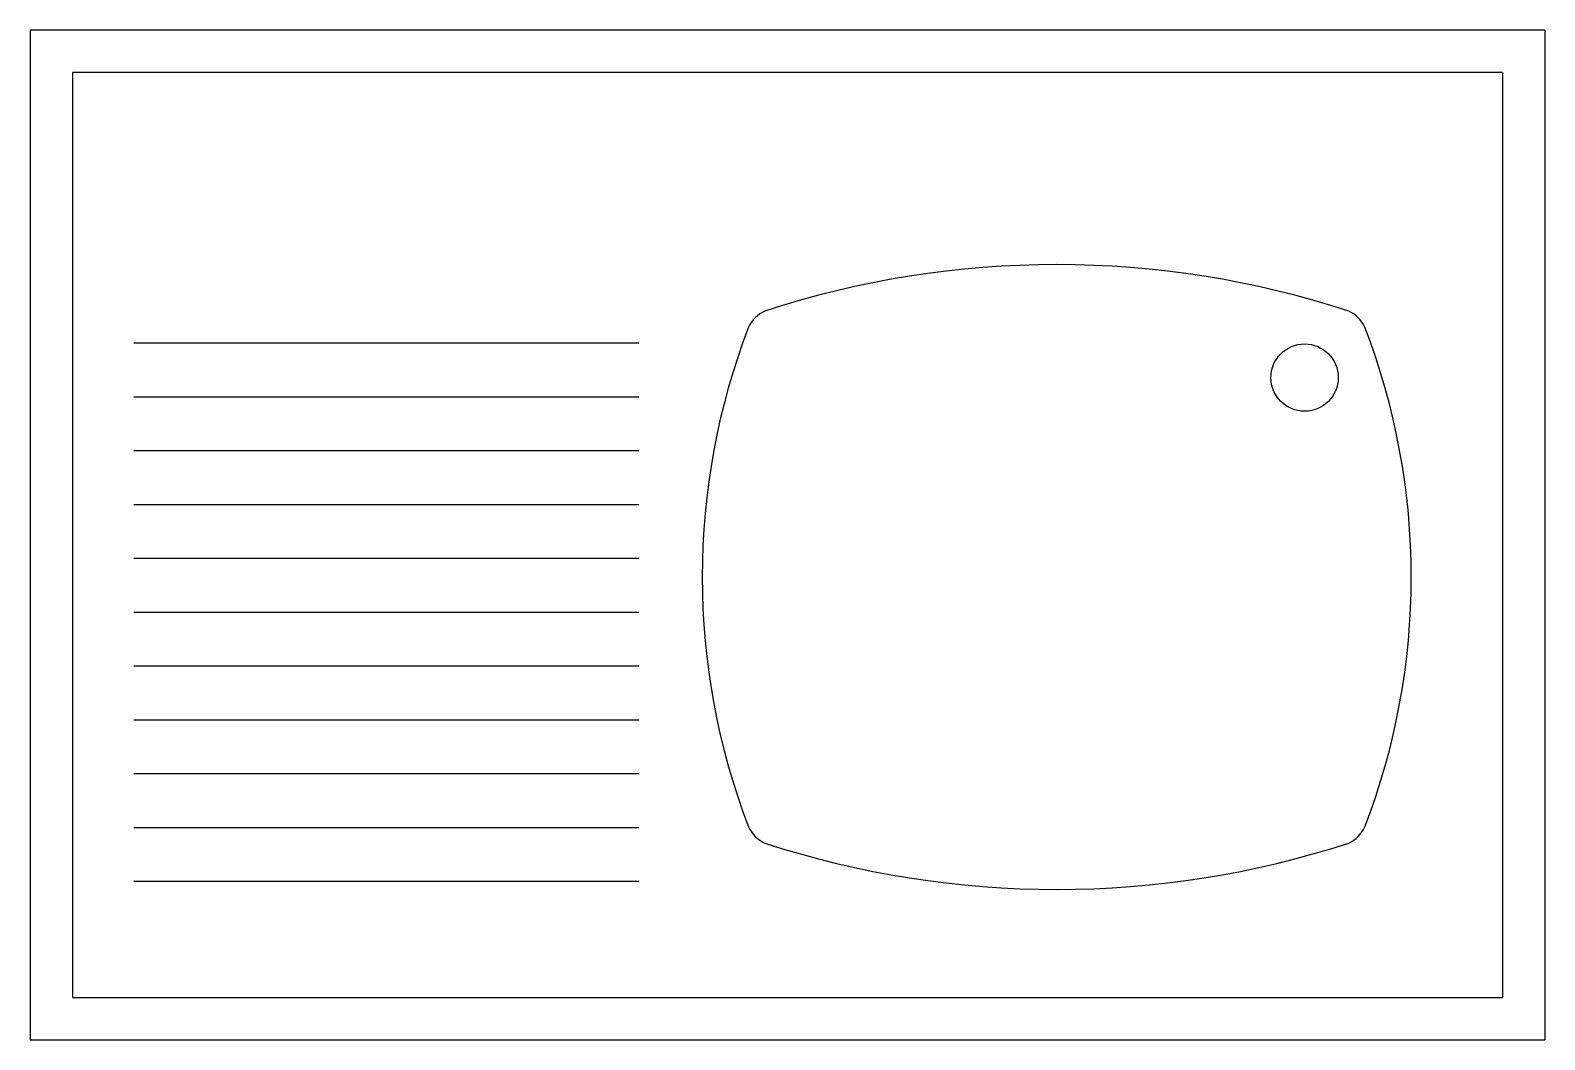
# Model space of a CAD drawing. Extents: x -90 to 0, y -60 to 0.
import ezdxf

# ---------------------------------------------------------------- set-up
doc = ezdxf.new("R2010")
doc.units = 0
doc.header["$LTSCALE"] = 25
doc.header["$MEASUREMENT"] = 0
doc.layers.get('0').update_dxf_attribs({"linetype": 'CONTINUOUS'})

msp = doc.modelspace()

# ---------------------------------------------------------------- linework, layer by layer
at = {"color": 0, "linetype": 'ByBlock'}
for p, q in [((0, 0), (-90, 0)), ((-90, 0), (-90, -60)), ((0, 0), (0, -60)), ((-2.5, -2.5), (-87.5, -2.5)), ((-87.5, -2.5), (-87.5, -57.5)), ((-2.5, -2.5), (-2.5, -57.5)), ((-83.842, -18.579), (-53.842, -18.579)), ((-83.842, -21.779), (-53.842, -21.779)), ((-83.842, -24.979), (-53.842, -24.979)), ((-83.842, -28.179), (-53.842, -28.179)), ((-83.842, -31.379), (-53.842, -31.379)), ((-83.842, -34.579), (-53.842, -34.579)), ((-83.842, -37.779), (-53.842, -37.779)), ((-83.842, -40.979), (-53.842, -40.979)), ((-83.842, -44.179), (-53.842, -44.179)), ((-83.842, -47.379), (-53.842, -47.379)), ((-83.842, -50.579), (-53.842, -50.579)), ((-87.5, -57.5), (-2.5, -57.5)), ((-90, -60), (0, -60))]:
    msp.add_line(p, q, dxfattribs=at)
msp.add_circle((-14.271, -20.644), 2, dxfattribs=at)
for centre, radius, start, end in [((-29, -69.953), 56.022, 71.95562, 108.04438), ((-45.503, -18.497), 2, 115.14795, 154.85205), ((-12.497, -18.497), 2, 25.14795, 64.85205), ((-8.658, -32.5), 41.411, 158.98141, 201.01859), ((-49.342, -32.5), 41.411, 338.98141, 21.01859), ((-45.503, -46.503), 2, 205.14795, 244.85205), ((-12.497, -46.503), 2, 295.14795, 334.85205), ((-29, 4.953), 56.022, 251.95562, 288.04438)]:
    msp.add_arc(centre, radius, start, end, dxfattribs=at)

doc.saveas('drawing.dxf')
